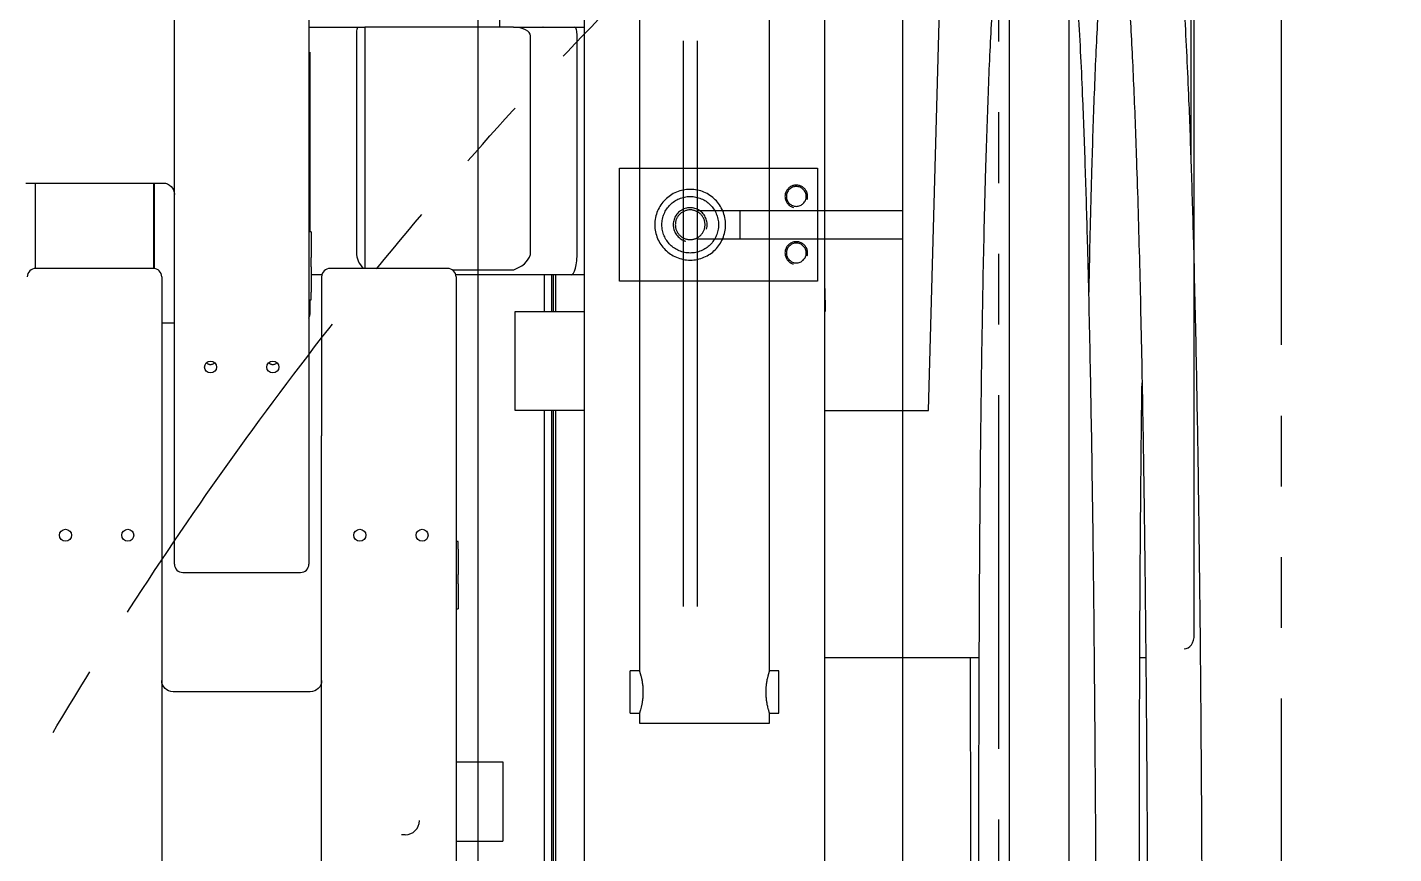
# Model space of a CAD drawing. Header units: millimetres. Extents: x 10462777 to 22643323, y 453826 to 1389191.
# Drawn here: x 11299397 to 11300363, y 599007 to 599591 of the extents above; entities that cross this region are included whole.
import ezdxf

# ---------------------------------------------------------------- set-up
doc = ezdxf.new("R2010")
doc.units = ezdxf.units.MM
doc.header["$LTSCALE"] = 200
doc.header["$MEASUREMENT"] = 0
doc.linetypes.add('DASHED', pattern=[3.5, 2, -1.5])
doc.linetypes.add('PHANTOM', pattern=[2.5, 1.25, -0.25, 0.25, -0.25, 0.25, -0.25])
doc.layers.get('0').update_dxf_attribs({"linetype": 'CONTINUOUS'})
doc.layers.add('2', color=2, linetype='CONTINUOUS')
doc.layers.add('5', color=4, linetype='CONTINUOUS')
doc.layers.add('LAYOUT', color=8, linetype='CONTINUOUS', lineweight=25)
doc.layers.add('TOP$23', color=7, linetype='CONTINUOUS', true_color=0xffffff)

# ---------------------------------------------------------------- blocks, each defined once
blk = doc.blocks.new('A$C7DA30AB0')
at = {"layer": 'LAYOUT', "color": 6, "linetype": 'PHANTOM'}
blk.add_circle((3030.45, 3025.99, 0), 2693.02, dxfattribs=at)

msp = doc.modelspace()

# ---------------------------------------------------------------- linework, layer by layer
at = {"layer": '2', "color": 252, "linetype": 'Continuous'}
for p, q in [((11299790.84243, 599945.27421, 0), (11299790.84243, 598594.84909, 0)), ((11299960.73984, 598594.84909, 0), (11299960.73984, 599945.27421, 0)), ((11300219.83765, 599495.24362, 0), (11300219.83765, 599741.81056, 0)), ((11300221.959, 599161.80233, 0), (11300221.959, 599741.81056, 0)), ((11300091.29419, 598651.78035, 0), (11300091.29419, 599729.79166, 0)), ((11300133.29479, 599726.79362, 0), (11300133.29479, 598654.77839, 0)), ((11299402.78441, 599481.16739, 0), (11299402.78441, 599420.83216, 0)), ((11299486.4356, 599481.16739, 0), (11299486.4356, 599420.84072, 0)), ((11299486.1856, 599420.84304, 0), (11299403.18442, 599420.84304, 0)), ((11299694.18855, 599420.84304, 0), (11299611.18737, 599420.84304, 0)), ((11299492.18568, 599414.84295, 0), (11299492.18568, 599302.40647, 0)), ((11299605.18729, 599414.84295, 0), (11299605.18729, 599302.40647, 0)), ((11299700.18864, 599414.84295, 0), (11299700.18864, 599302.40647, 0)), ((11299762.78953, 599390.30278, 0), (11299762.78953, 599416.30495, 0)), ((11299767.7896, 599390.30278, 0), (11299767.7896, 599416.30495, 0)), ((11299768.78961, 599416.27078, 0), (11299768.78961, 599390.26885, 0)), ((11299770.78964, 599390.25916, 0), (11299770.78964, 599416.25547, 0)), ((11299762.78953, 598927.0922, 0), (11299762.78953, 599320.30089, 0)), ((11299767.7896, 598927.0922, 0), (11299767.7896, 599320.30089, 0)), ((11299768.78961, 599320.24504, 0), (11299768.78961, 598594.85162, 0)), ((11299770.78964, 598594.84896, 0), (11299770.78964, 599320.27755, 0)), ((11299492.18568, 599302.40647, 0), (11299492.18568, 598710.86104, 0)), ((11299605.18729, 598710.86104, 0), (11299605.18729, 599302.40647, 0)), ((11299700.18864, 599302.40647, 0), (11299700.18864, 598710.86104, 0)), ((11299701.68866, 599227.70835, 0), (11299700.18864, 599227.70835, 0)), ((11299701.68866, 599222.35467, 0), (11299701.68866, 599227.70835, 0)), ((11299701.68866, 599222.35467, 0), (11299701.68866, 599204.45918, 0)), ((11299701.68866, 599197.84761, 0), (11299701.68866, 599204.45918, 0)), ((11299701.68866, 599197.84761, 0), (11299701.68866, 599180.28691, 0)), ((11299700.18864, 599180.25199, 0), (11299701.68866, 599180.25199, 0)), ((11299701.68866, 599180.28691, 0), (11299701.68866, 599180.25199, 0)), ((11299960.74201, 599145.8021, 0), (11300069.76801, 599145.8021, 0)), ((11300183.44783, 599145.8021, 0), (11300187.66734, 599145.8021, 0)), ((11299597.18718, 599121.50375, 0), (11299500.1858, 599121.50375, 0)), ((11299664.28813, 599020.41666, 0), (11299661.51812, 599020.41666, 0))]:
    msp.add_line(p, q, dxfattribs=at)
at = {"layer": '2', "color": 124, "linetype": 'Continuous'}
for p, q in [((11300034.04338, 599320.28785, 0), (11300047.52615, 599807.09202, 0)), ((11299501.18581, 599302.08429, 0), (11299501.18581, 599794.03751, 0)), ((11299596.18716, 599794.03751, 0), (11299596.18716, 599302.08429, 0)), ((11299596.18531, 599591.2917, 0), (11299602.20406, 599591.2917, 0)), ((11299612.7874, 599591.2917, 0), (11299630.73945, 599591.2917, 0)), ((11299630.73945, 599591.2917, 0), (11299635.78772, 599591.2917, 0)), ((11299635.78772, 599591.2917, 0), (11299635.78772, 599420.8443, 0)), ((11299740.88025, 599591.2917, 0), (11299635.78772, 599591.2917, 0)), ((11299730.78907, 599596.29177, 0), (11299730.78907, 599591.29157, 0)), ((11299740.88025, 599591.2917, 0), (11299784.18214, 599591.2917, 0)), ((11299761.78951, 599591.2917, 0), (11299761.42215, 599591.2917, 0)), ((11299784.18214, 599591.2917, 0), (11299790.84309, 599591.2917, 0)), ((11299629.78764, 599588.04887, 0), (11299629.78764, 599432.28944, 0)), ((11299752.88042, 599432.28944, 0), (11299752.88042, 599585.29161, 0)), ((11299785.78985, 599432.28944, 0), (11299785.78985, 599585.29161, 0)), ((11299596.78717, 599573.64087, 0), (11299596.78717, 599487.46476, 0)), ((11299596.78717, 599487.46476, 0), (11299596.78717, 599446.64676, 0)), ((11299396.18432, 599481.16776, 0), (11299493.1857, 599481.16776, 0)), ((11299487.13561, 599442.28958, 0), (11299487.13561, 599481.16736, 0)), ((11299597.68718, 599446.64819, 0), (11299596.18716, 599446.64819, 0)), ((11299597.68718, 599446.64819, 0), (11299597.68718, 599446.61117, 0)), ((11299597.68718, 599446.61117, 0), (11299597.68718, 599428.53307, 0)), ((11299487.13561, 599420.77253, 0), (11299487.13561, 599442.28958, 0)), ((11299597.68718, 599421.90455, 0), (11299597.68718, 599428.53307, 0)), ((11299597.68718, 599421.90455, 0), (11299597.68718, 599404.01534, 0)), ((11299697.56865, 599419.79926, 0), (11299739.87543, 599419.79926, 0)), ((11299605.36414, 599416.28921, 0), (11299597.68725, 599416.28921, 0)), ((11299738.20072, 599416.28921, 0), (11299700.0104, 599416.28921, 0)), ((11299781.50261, 599416.28921, 0), (11299738.20072, 599416.28921, 0)), ((11299790.84302, 599416.28921, 0), (11299781.50261, 599416.28921, 0)), ((11299596.18716, 599398.68071, 0), (11299597.68718, 599398.68071, 0)), ((11299596.78717, 599398.68089, 0), (11299596.78717, 599388.28881, 0)), ((11299597.68718, 599398.68071, 0), (11299597.68718, 599404.01534, 0)), ((11299960.73975, 599406.63023, 0), (11299961.02499, 599390.28884, 0)), ((11299742.03923, 599390.28884, 0), (11299790.84102, 599390.28884, 0)), ((11299742.03923, 599320.28785, 0), (11299742.03923, 599390.28884, 0)), ((11299961.02499, 599390.28884, 0), (11299960.7388, 599390.28884, 0)), ((11299492.187, 599382.28873, 0), (11299501.18686, 599382.28873, 0)), ((11299790.84102, 599320.28785, 0), (11299742.03923, 599320.28785, 0)), ((11299960.73843, 599320.28785, 0), (11300034.04338, 599320.28785, 0)), ((11299501.18581, 599211.84007, 0), (11299501.18581, 599302.08429, 0)), ((11299596.18716, 599302.08429, 0), (11299596.18716, 599211.84007, 0)), ((11299507.1859, 599205.83998, 0), (11299590.18708, 599205.83998, 0))]:
    msp.add_line(p, q, dxfattribs=at)
at = {"layer": '2', "color": 163, "linetype": 'Continuous'}
for p, q in [((11299700.18661, 599071.90105, 0), (11299733.28911, 599071.90105, 0)), ((11299733.28911, 599071.90105, 0), (11299733.28911, 599015.90025, 0)), ((11299700.18661, 599015.90025, 0), (11299733.28911, 599015.90025, 0))]:
    msp.add_line(p, q, dxfattribs=at)
at = {"layer": '2', "color": 124, "linetype": 'Continuous'}
for centre, radius, start, end in [((11299635.78772, 599588.04887, 0), 6.00009, 147.28479727, 180), ((11299645.78787, 599432.28944, 0), 16.00023, 180, 225.6744408), ((11299590.78708, 599388.28881, 0), 6.00009, 334.15731167, 0), ((11299507.1859, 599211.84007, 0), 6.00009, 180, 270), ((11299590.18708, 599211.84007, 0), 6.00009, 270, 0)]:
    msp.add_arc(centre, radius, start, end, dxfattribs=at)
at = {"layer": '2', "color": 124, "linetype": 'Continuous', "extrusion": (0, 0, -1)}
msp.add_arc((-11299493.1857, 599473.16765, 0), 8.00011, 90, 180, dxfattribs=at)
at = {"layer": '2', "color": 252, "linetype": 'Continuous'}
for centre, start, end in [((11299403.18442, 599414.84295, 0), 90, 180), ((11299486.1856, 599414.84295, 0), 0, 90), ((11299611.18737, 599414.84295, 0), 90, 180), ((11299694.18855, 599414.84295, 0), 0, 90)]:
    msp.add_arc(centre, 6.00009, start, end, dxfattribs=at)
at = {"layer": '2', "color": 252, "linetype": 'Continuous', "extrusion": (0, 0, -1)}
for centre, start, end in [((-11299500.1858, 599129.50386, 0), 270, 0), ((-11299597.18718, 599129.50386, 0), 180, 270)]:
    msp.add_arc(centre, 8.00011, start, end, dxfattribs=at)
at = {"layer": '2', "color": 124, "linetype": 'Continuous'}
for centre, major_axis, ratio, start_param, end_param in [((11299740.88025, 599585.29161, 0), (12.00017, 0), 0.5, 0, 1.570796327), ((11299784.18214, 599585.29161, 0), (0, -6.00009), 0.267949192, 1.570796327, 3.141592654), ((11299720.87997, 599432.28944, 0), (-32.00045, 0), 0.5, 2.289037441, 3.141592654), ((11299781.50261, 599432.28944, 0), (0, -16.00023), 0.267949192, 0, 1.570796327)]:
    msp.add_ellipse(centre, major_axis=major_axis, ratio=ratio, start_param=start_param, end_param=end_param, dxfattribs=at)
for centre in [(11299526.68617, 599351.11108, 0), (11299570.6868, 599351.11108, 0)]:
    msp.add_ellipse(centre, major_axis=(-4.25006, 0), ratio=0.993830785, dxfattribs=at)
at = {"layer": '2', "color": 252, "linetype": 'Continuous'}
for centre in [(11299424.18472, 599232.16649, 0), (11299468.18534, 599232.16649, 0), (11299632.18767, 599232.16649, 0), (11299676.1883, 599232.16649, 0)]:
    msp.add_ellipse(centre, major_axis=(-4.25006, 0), ratio=0.994179885, dxfattribs=at)
for centre, major_axis, ratio, start_param, end_param in [((11300214.88783, 599161.80233, 0), (0, 10.00014), 0.707106781, 3.141592654, 4.71238898), ((11299664.28813, 599030.41349, 0), (10.00014, 0), 0.999668486, 4.71238898, 6.283185307)]:
    msp.add_ellipse(centre, major_axis=major_axis, ratio=ratio, start_param=start_param, end_param=end_param, dxfattribs=at)
at = {"layer": '2', "color": 27, "linetype": 'Continuous'}
for points, knots in [([(11300228.14605, 598609.80032, 0), (11300228.14564, 598616.82872, 0), (11300228.14345, 598641.65364, 0), (11300228.13615, 598683.00668, 0), (11300228.11044, 598732.57435, 0), (11300228.0673, 598778.30221, 0), (11300228.00687, 598820.18278, 0), (11300227.91945, 598864.21783, 0), (11300227.79984, 598908.68011, 0), (11300227.64116, 598953.11749, 0), (11300227.36726, 599015.00067, 0), (11300226.86111, 599098.07725, 0), (11300225.95491, 599194.95763, 0), (11300224.79169, 599282.95, 0), (11300223.43037, 599361.01081, 0), (11300221.84599, 599430.20274, 0), (11300220.09373, 599489.98132, 0), (11300218.46248, 599534.70688, 0), (11300216.83696, 599571.29858, 0), (11300215.2322, 599601.67976, 0), (11300213.32849, 599631.03222, 0), (11300211.08047, 599657.24699, 0), (11300208.68442, 599677.68544, 0), (11300205.92156, 599690.43184, 0), (11300203.67122, 599696.513, 0), (11300200.59136, 599702.1621, 0), (11300193.70957, 599707.95267, 0), (11300184.15284, 599710.24211, 0), (11300174.91899, 599707.89036, 0), (11300168.44417, 599702.22538, 0), (11300166.29704, 599698.73392, 0), (11300163.76753, 599693.37351, 0), (11300161.73552, 599685.42219, 0), (11300159.52409, 599672.69978, 0), (11300157.44071, 599654.11625, 0), (11300155.37802, 599628.37005, 0), (11300153.1974, 599592.32881, 0), (11300151.1353, 599546.31096, 0), (11300149.52859, 599497.57483, 0), (11300148.40276, 599454.64174, 0), (11300147.76569, 599425.5793, 0), (11300147.43579, 599408.58127, 0), (11300147.3497, 599403.99486, 0)], [0, 0, 0, 0, 0.012083754, 0.042680856, 0.071097193, 0.097306776, 0.121309226, 0.143123132, 0.173059851, 0.197834189, 0.219670765, 0.279775546, 0.341429244, 0.38835698, 0.435007168, 0.481698348, 0.516405908, 0.550519525, 0.572840027, 0.596116508, 0.621489259, 0.648618761, 0.675610646, 0.700523709, 0.709473304, 0.718222938, 0.727249736, 0.733926305, 0.74184291, 0.746889806, 0.75398821, 0.765747951, 0.781026227, 0.797326458, 0.820784346, 0.846539579, 0.872626302, 0.910489892, 0.946472426, 0.969122402, 0.991696481, 1, 1, 1, 1]), ([(11300091.24188, 599698.43626, 0), (11300090.46478, 599696.95892, 0), (11300088.66852, 599692.99023, 0), (11300086.73445, 599685.42219, 0), (11300084.52302, 599672.69978, 0), (11300082.43964, 599654.11625, 0), (11300080.37695, 599628.37005, 0), (11300078.19633, 599592.32881, 0), (11300076.13423, 599546.31096, 0), (11300074.52753, 599497.57483, 0), (11300073.4017, 599454.64174, 0), (11300072.54872, 599415.72977, 0), (11300071.75172, 599371.36382, 0), (11300071.01135, 599318.75851, 0), (11300070.37455, 599257.20137, 0), (11300069.88659, 599186.33876, 0), (11300069.57467, 599106.11553, 0), (11300069.45123, 599016.87215, 0), (11300069.42873, 598954.43121, 0), (11300069.44395, 598921.79981, 0)], [0, 0, 0, 0, 0.018490146, 0.047701824, 0.078867457, 0.123718348, 0.172961703, 0.222838862, 0.295233092, 0.364030791, 0.407336975, 0.450498046, 0.501059297, 0.560195489, 0.628535641, 0.706609584, 0.794718013, 0.892755979, 1, 1, 1, 1]), ([(11300169.14088, 599678.86048, 0), (11300168.51616, 599679.72501, 0), (11300169.72232, 599676.20541, 0), (11300170.61828, 599669.10552, 0), (11300172.11219, 599657.42445, 0), (11300174.13623, 599636.25749, 0), (11300176.56724, 599601.60143, 0), (11300179.04081, 599552.19232, 0), (11300181.31304, 599492.86604, 0), (11300183.32301, 599423.67932, 0), (11300185.05766, 599344.13934, 0), (11300186.3565, 599264.60762, 0), (11300187.32642, 599186.15546, 0), (11300188.04978, 599108.91706, 0), (11300188.61858, 599025.6105, 0), (11300188.95327, 598952.55543, 0), (11300189.15131, 598890.79358, 0), (11300189.26532, 598843.27504, 0), (11300189.34899, 598793.48964, 0), (11300189.40411, 598741.49257, 0), (11300189.43462, 598687.36756, 0), (11300189.44507, 598631.23131, 0), (11300189.4469, 598593.14969, 0), (11300189.44566, 598573.7969, 0)], [0, 0, 0, 0, 0.025389539, 0.048545827, 0.071841183, 0.097469773, 0.150191775, 0.202651124, 0.254094874, 0.31963857, 0.386189789, 0.455444735, 0.515241905, 0.576054535, 0.640566423, 0.713677883, 0.749389941, 0.786896547, 0.826181268, 0.867207931, 0.909916637, 0.954220594, 1, 1, 1, 1]), ([(11300153.13239, 598682.30289, 0), (11300153.13216, 598682.9602, 0), (11300153.12619, 598700.14536, 0), (11300153.10937, 598732.57435, 0), (11300153.06623, 598778.30221, 0), (11300153.0058, 598820.18278, 0), (11300152.91839, 598864.21783, 0), (11300152.79878, 598908.68011, 0), (11300152.6401, 598953.11749, 0), (11300152.3662, 599015.00067, 0), (11300151.86005, 599098.07725, 0), (11300150.95385, 599194.95763, 0), (11300149.79062, 599282.95, 0), (11300148.42931, 599361.01081, 0), (11300146.84492, 599430.20274, 0), (11300145.09266, 599489.98132, 0), (11300143.46142, 599534.70688, 0), (11300141.8359, 599571.29858, 0), (11300140.23114, 599601.67976, 0), (11300138.32742, 599631.03222, 0), (11300136.0794, 599657.24699, 0), (11300134.41323, 599671.45954, 0), (11300133.34445, 599677.92305, 0), (11300133.31207, 599678.11695, 0)], [0, 0, 0, 0, 0.001779993, 0.046537337, 0.087818919, 0.125624141, 0.159982281, 0.207134313, 0.246155302, 0.28054915, 0.375217594, 0.472325668, 0.546239518, 0.619716213, 0.693257473, 0.747923851, 0.801654735, 0.836810794, 0.873472572, 0.913436096, 0.956166603, 0.998680353, 1, 1, 1, 1]), ([(11300183.14543, 598921.79981, 0), (11300183.13809, 598947.43824, 0), (11300183.14879, 598995.28535, 0), (11300183.20514, 599061.87935, 0), (11300183.33271, 599118.14432, 0), (11300183.50735, 599164.28216, 0), (11300183.71253, 599202.97465, 0), (11300183.94928, 599237.82302, 0), (11300184.33411, 599283.3893, 0), (11300184.71789, 599317.45588, 0), (11300185.02447, 599339.93922, 0)], [0, 0, 0, 0, 0.182918244, 0.341410473, 0.475177318, 0.584652751, 0.671306985, 0.752432836, 0.835047711, 1, 1, 1, 1]), ([(11300063.50433, 599145.82413, 0), (11300063.53565, 599134.7287, 0), (11300063.63535, 599096.32835, 0), (11300063.75839, 599028.32095, 0), (11300063.79366, 598971.40674, 0), (11300063.7938, 598941.79929, 0)], [0, 0, 0, 0, 0.163161197, 0.564680199, 1, 1, 1, 1])]:
    msp.add_open_spline(points, degree=3, knots=knots, dxfattribs=at)
at = {"layer": '2', "color": 124, "linetype": 'Continuous'}
for points, knots in [([(11299602.20406, 599591.2917, 0), (11299602.64808, 599591.2917, 0), (11299603.09008, 599591.2917, 0), (11299603.97222, 599591.2917, 0), (11299604.41231, 599591.2917, 0), (11299605.73149, 599591.2917, 0), (11299606.60955, 599591.2917, 0), (11299608.36809, 599591.2917, 0), (11299609.2485, 599591.2917, 0), (11299611.01415, 599591.2917, 0), (11299611.89936, 599591.2917, 0), (11299612.7874, 599591.2917, 0)], [0, 0, 0, 0, 0.125, 0.125, 0.25, 0.25, 0.5, 0.5, 0.75, 0.75, 1, 1, 1, 1]), ([(11299739.87543, 599419.79926, 0), (11299740.23199, 599419.79926, 0), (11299740.58226, 599419.83848, 0), (11299741.27144, 599419.98789, 0), (11299741.6118, 599420.0992, 0), (11299741.93823, 599420.24184, 0)], [0, 0, 0, 0, 0.5, 0.5, 1, 1, 1, 1]), ([(11299523.81479, 599354.15149, 0), (11299523.87025, 599354.09591, 0), (11299523.92754, 599354.04144, 0), (11299524.21625, 599353.78185, 0), (11299524.47074, 599353.59674, 0), (11299524.89725, 599353.35933, 0), (11299525.04662, 599353.28738, 0), (11299525.35274, 599353.16274, 0), (11299525.51048, 599353.10946, 0), (11299525.83597, 599353.02239, 0), (11299526.00519, 599352.98852, 0), (11299526.34333, 599352.94381, 0), (11299526.51304, 599352.93257, 0), (11299527.02403, 599352.93221, 0), (11299527.3701, 599352.97828, 0), (11299528.01997, 599353.15138, 0), (11299528.33241, 599353.28009, 0), (11299528.89846, 599353.59479, 0), (11299529.15873, 599353.78399, 0), (11299529.45149, 599354.04752, 0), (11299529.51301, 599354.10627, 0), (11299529.57236, 599354.1663, 0)], [0, 0, 0, 0, 0.039175444, 0.039175444, 0.192209367, 0.192209367, 0.268726328, 0.268726328, 0.345243289, 0.345243289, 0.421760251, 0.421760251, 0.498277212, 0.498277212, 0.651311135, 0.651311135, 0.804345058, 0.804345058, 0.957378981, 0.957378981, 1, 1, 1, 1]), ([(11299567.81541, 599354.15149, 0), (11299567.87087, 599354.09591, 0), (11299567.92816, 599354.04144, 0), (11299568.21687, 599353.78185, 0), (11299568.47136, 599353.59674, 0), (11299568.89787, 599353.35933, 0), (11299569.04725, 599353.28738, 0), (11299569.35337, 599353.16274, 0), (11299569.5111, 599353.10946, 0), (11299569.83659, 599353.02239, 0), (11299570.00582, 599352.98852, 0), (11299570.34396, 599352.94381, 0), (11299570.51366, 599352.93257, 0), (11299571.02466, 599352.93221, 0), (11299571.37072, 599352.97828, 0), (11299572.02059, 599353.15138, 0), (11299572.33304, 599353.28009, 0), (11299572.89909, 599353.59479, 0), (11299573.15936, 599353.78399, 0), (11299573.45212, 599354.04752, 0), (11299573.51363, 599354.10627, 0), (11299573.57299, 599354.1663, 0)], [0, 0, 0, 0, 0.039175444, 0.039175444, 0.192209366, 0.192209366, 0.268726328, 0.268726328, 0.345243289, 0.345243289, 0.421760251, 0.421760251, 0.498277212, 0.498277212, 0.651311135, 0.651311135, 0.804345058, 0.804345058, 0.957378981, 0.957378981, 1, 1, 1, 1])]:
    msp.add_open_spline(points, degree=3, knots=knots, dxfattribs=at)
at = {"layer": '5', "color": 60, "linetype": 'Continuous'}
for p, q in [((11299829.79048, 600445.30383, 0), (11299829.79048, 599136.28523, 0)), ((11299921.79179, 599136.28523, 0), (11299921.79179, 600445.30383, 0)), ((11299829.79048, 599136.28523, 0), (11299823.29039, 599136.28523, 0)), ((11299823.29039, 599106.28481, 0), (11299823.29039, 599136.28523, 0)), ((11299928.29188, 599136.28523, 0), (11299921.79179, 599136.28523, 0)), ((11299928.29188, 599106.28481, 0), (11299928.29188, 599136.28523, 0)), ((11299823.29039, 599106.28481, 0), (11299829.85646, 599106.28481, 0)), ((11299829.79048, 599106.4884, 0), (11299829.79048, 599099.28471, 0)), ((11299829.79048, 599099.28471, 0), (11299921.79179, 599099.28471, 0)), ((11299921.72581, 599106.28481, 0), (11299928.29188, 599106.28481, 0)), ((11299921.79179, 599099.28471, 0), (11299921.79179, 599106.4884, 0))]:
    msp.add_line(p, q, dxfattribs=at)
for points, knots in [([(11299829.79047, 599136.28526, 0), (11299829.7905, 599136.28516, 0), (11299829.82292, 599136.18657, 0), (11299829.91552, 599135.89757, 0), (11299829.95372, 599135.77756, 0), (11299830.02149, 599135.56128, 0), (11299830.0459, 599135.48288, 0), (11299830.09763, 599135.31531, 0), (11299830.12495, 599135.22613, 0), (11299830.26823, 599134.75389, 0), (11299830.40419, 599134.29252, 0), (11299830.59165, 599133.61211, 0), (11299830.63001, 599133.47079, 0), (11299830.70827, 599133.1775, 0), (11299830.7481, 599133.02571, 0), (11299830.86821, 599132.55915, 0), (11299830.94949, 599132.23175, 0), (11299831.19358, 599131.20132, 0), (11299831.35674, 599130.45059, 0), (11299831.58817, 599129.22287, 0), (11299831.66196, 599128.80237, 0), (11299831.80033, 599127.94212, 0), (11299831.86501, 599127.5019, 0), (11299831.98343, 599126.60107, 0), (11299832.03717, 599126.14046, 0), (11299832.10807, 599125.43366, 0), (11299832.13008, 599125.19541, 0), (11299832.17061, 599124.71343, 0), (11299832.18899, 599124.47119, 0), (11299832.27085, 599123.25912, 0), (11299832.30465, 599122.28132, 0), (11299832.30494, 599121.04891, 0), (11299832.30291, 599120.80192, 0), (11299832.29459, 599120.30689, 0), (11299832.28829, 599120.05838, 0), (11299832.26308, 599119.31444, 0), (11299832.23804, 599118.8254, 0), (11299832.14035, 599117.37814, 0), (11299832.04512, 599116.43963, 0), (11299831.89543, 599115.2992, 0), (11299831.86394, 599115.07273, 0), (11299831.79884, 599114.62798, 0), (11299831.76515, 599114.40906, 0), (11299831.66108, 599113.76247, 0), (11299831.58773, 599113.34492, 0), (11299831.4353, 599112.5361, 0), (11299831.35624, 599112.14485, 0), (11299831.23499, 599111.57779, 0), (11299831.19409, 599111.39191, 0), (11299831.11187, 599111.0276, 0), (11299831.07078, 599110.85025, 0), (11299830.86619, 599109.98694, 0), (11299830.70526, 599109.37055, 0), (11299830.51823, 599108.69141, 0), (11299830.48153, 599108.5602, 0), (11299830.40981, 599108.30714, 0), (11299830.37473, 599108.18507, 0), (11299830.27289, 599107.83486, 0), (11299830.21008, 599107.62447, 0), (11299830.03897, 599107.06056, 0), (11299829.94792, 599106.77361, 0), (11299829.86985, 599106.52993, 0), (11299829.856, 599106.48692, 0), (11299829.8322, 599106.41321, 0), (11299829.82229, 599106.38263, 0), (11299829.79849, 599106.30933, 0), (11299829.79047, 599106.28478, 0), (11299829.79048, 599106.28481, 0)], [0, 0, 0, 0, 0.062481237, 0.062481237, 0.093721856, 0.093721856, 0.109342165, 0.109342165, 0.124962475, 0.124962475, 0.187443712, 0.187443712, 0.203064021, 0.203064021, 0.218684331, 0.218684331, 0.249924949, 0.249924949, 0.312406187, 0.312406187, 0.343646806, 0.343646806, 0.374887424, 0.374887424, 0.406128043, 0.406128043, 0.421748352, 0.421748352, 0.437368662, 0.437368662, 0.499849899, 0.499849899, 0.515470208, 0.515470208, 0.531090518, 0.531090518, 0.562331136, 0.562331136, 0.624812374, 0.624812374, 0.640432683, 0.640432683, 0.656052992, 0.656052992, 0.687293611, 0.687293611, 0.71853423, 0.71853423, 0.734154539, 0.734154539, 0.749774848, 0.749774848, 0.812256086, 0.812256086, 0.827876395, 0.827876395, 0.843496704, 0.843496704, 0.874737323, 0.874737323, 0.937218561, 0.937218561, 0.95283887, 0.95283887, 0.968459179, 0.968459179, 1, 1, 1, 1]), ([(11299921.79178, 599106.28482, 0), (11299921.79179, 599106.2848, 0), (11299921.79186, 599106.28458, 0), (11299921.78403, 599106.30853, 0), (11299921.76049, 599106.38103, 0), (11299921.75068, 599106.4113, 0), (11299921.72711, 599106.4843, 0), (11299921.71331, 599106.52715, 0), (11299921.63538, 599106.77036, 0), (11299921.54429, 599107.05738, 0), (11299921.37304, 599107.62161, 0), (11299921.31018, 599107.83214, 0), (11299921.17429, 599108.29936, 0), (11299921.10235, 599108.55235, 0), (11299920.87796, 599109.36695, 0), (11299920.71684, 599109.9838, 0), (11299920.51171, 599110.84927, 0), (11299920.47039, 599111.02763, 0), (11299920.38832, 599111.39124, 0), (11299920.34758, 599111.57643, 0), (11299920.22662, 599112.14201, 0), (11299920.1477, 599112.53239, 0), (11299919.99547, 599113.33978, 0), (11299919.92216, 599113.75678, 0), (11299919.81809, 599114.40283, 0), (11299919.78439, 599114.62161, 0), (11299919.71924, 599115.06621, 0), (11299919.68772, 599115.2927, 0), (11299919.53792, 599116.43269, 0), (11299919.44271, 599117.36985, 0), (11299919.34492, 599118.81329, 0), (11299919.31983, 599119.30076, 0), (11299919.29445, 599120.04184, 0), (11299919.28802, 599120.29124, 0), (11299919.27951, 599120.7881, 0), (11299919.27739, 599121.03589, 0), (11299919.27734, 599122.27166, 0), (11299919.31103, 599123.25025, 0), (11299919.39254, 599124.46106, 0), (11299919.41081, 599124.7026, 0), (11299919.4512, 599125.18441, 0), (11299919.47326, 599125.42386, 0), (11299919.54421, 599126.13259, 0), (11299919.59802, 599126.59444, 0), (11299919.71664, 599127.49765, 0), (11299919.78145, 599127.93903, 0), (11299919.88547, 599128.58588, 0), (11299919.92128, 599128.79896, 0), (11299919.99492, 599129.22001, 0), (11299920.03286, 599129.42852, 0), (11299920.22539, 599130.44979, 0), (11299920.38848, 599131.20049, 0), (11299920.63286, 599132.23208, 0), (11299920.71429, 599132.56008, 0), (11299920.8347, 599133.02775, 0), (11299920.87458, 599133.17971, 0), (11299920.95264, 599133.47222, 0), (11299920.99092, 599133.61321, 0), (11299921.17799, 599134.29217, 0), (11299921.3138, 599134.7531, 0), (11299921.45704, 599135.22525, 0), (11299921.48437, 599135.31443, 0), (11299921.53611, 599135.48204, 0), (11299921.56055, 599135.56053, 0), (11299921.62839, 599135.77707, 0), (11299921.66663, 599135.89721, 0), (11299921.75932, 599136.18651, 0), (11299921.79182, 599136.28535, 0), (11299921.79179, 599136.28526, 0)], [0, 0, 0, 0, 0.00003773, 0.031286551, 0.031286551, 0.046910962, 0.046910962, 0.062535372, 0.062535372, 0.125033014, 0.125033014, 0.156281835, 0.156281835, 0.187530656, 0.187530656, 0.250028298, 0.250028298, 0.265652708, 0.265652708, 0.281277119, 0.281277119, 0.31252594, 0.31252594, 0.34377476, 0.34377476, 0.359399171, 0.359399171, 0.375023581, 0.375023581, 0.437521223, 0.437521223, 0.468770044, 0.468770044, 0.484394455, 0.484394455, 0.500018865, 0.500018865, 0.562516507, 0.562516507, 0.578140917, 0.578140917, 0.593765328, 0.593765328, 0.625014149, 0.625014149, 0.65626297, 0.65626297, 0.67188738, 0.67188738, 0.687511791, 0.687511791, 0.750009433, 0.750009433, 0.781258253, 0.781258253, 0.796882664, 0.796882664, 0.812507074, 0.812507074, 0.875004716, 0.875004716, 0.890629127, 0.890629127, 0.906253537, 0.906253537, 0.937502358, 0.937502358, 1, 1, 1, 1])]:
    msp.add_open_spline(points, degree=3, knots=knots, dxfattribs=at)
at = {"layer": 'TOP$23', "color": 155, "linetype": 'PHANTOM'}
for p, q in [((11300283.66913, 593866.71124), (11300283.66913, 601531.71124)), ((11300083.66913, 601331.21124), (11300083.66913, 594066.71124))]:
    msp.add_line(p, q, dxfattribs=at)
at = {"layer": 'TOP$23', "linetype": 'Continuous'}
for p, q in [((11299715.66913, 600981.71124), (11299715.66913, 598196.71124)), ((11300015.66913, 600981.71124), (11300015.66913, 596881.71124))]:
    msp.add_line(p, q, dxfattribs=at)
at = {"layer": 'TOP$23', "linetype": 'DASHED'}
for p, q in [((11299860.66913, 600981.71124), (11299860.66913, 594581.71124)), ((11299870.66913, 600981.71124), (11299870.66913, 594581.71124)), ((11299870.66913, 599461.71124), (11299900.66913, 599461.71124)), ((11299900.66913, 599461.71124), (11299900.66913, 599441.71124)), ((11299900.66913, 599461.71124), (11300015.66913, 599461.71124)), ((11299870.66913, 599441.71124), (11299900.66913, 599441.71124)), ((11299900.66913, 599441.71124), (11300015.66913, 599441.71124))]:
    msp.add_line(p, q, dxfattribs=at)
at = {"layer": 'TOP$23', "linetype": 'PHANTOM'}
for p, q in [((11299815.66913, 599491.71124), (11299955.66913, 599491.71124)), ((11299815.66913, 599411.71124), (11299815.66913, 599491.71124)), ((11299955.66913, 599491.71124), (11299955.66913, 599411.71124)), ((11299955.66913, 599411.71124), (11299815.66913, 599411.71124))]:
    msp.add_line(p, q, dxfattribs=at)
at = {"layer": 'TOP$23', "linetype": 'PHANTOM', "extrusion": (0, 0, -1)}
for centre, radius in [((-11299865.66913, 599451.71124), 25), ((-11299940.66913, 599471.71124), 7), ((-11299865.66913, 599451.71124), 10.5), ((-11299940.66913, 599431.71124), 7)]:
    msp.add_circle(centre, radius, dxfattribs=at)
at = {"layer": 'TOP$23', "linetype": 'DASHED'}
msp.add_circle((11299865.66913, 599451.71124), 20, dxfattribs=at)
for centre, radius in [((11299940.66913, 599471.71124), 8), ((11299865.66913, 599451.71124), 12), ((11299940.66913, 599431.71124), 8)]:
    msp.add_arc(centre, radius, 344.99999993, 254.99999998, dxfattribs=at)

# ---------------------------------------------------------------- block references
at = {"ltscale": 10, "rotation": 180}
msp.add_blockref('A$C7DA30AB0', (11304764.24811, 600747.76955, 0), dxfattribs=at)

doc.saveas('drawing.dxf')
